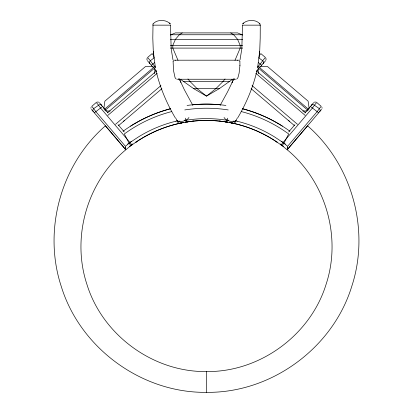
<?xml version="1.0" encoding="UTF-8"?>
<svg xmlns="http://www.w3.org/2000/svg" width="413" height="413" viewBox="0 0 413 413"><rect width="100%" height="100%" fill="white"/><g stroke="black" fill="none" stroke-linecap="round" stroke-linejoin="round"><path stroke-width="0.62" d="M322.057 108.268L321.964 107.38M242.477 25.152L241.837 48.641M125.413 146.698L125.428 147.849M287.572 147.813L287.587 146.698M239.938 65.326L239.886 61.687M239.932 65.352L239.922 65.6M257.671 67.18L259.71 51.227L260.195 38.141L260.267 25.152L259.989 25.152M239.917 65.708L239.127 73.07L237.955 77.561A8.787 3.345 90 0 1 237.521 78.289L236.84 78.976M177.012 120.312C178.808 123.126 187.579 120.761 188.958 117.488M154.643 73.302L154.705 72.502M259.71 51.227L259.127 57.557M241.775 49.214L239.999 59.9M173.119 61.666L173.506 70.504L175.045 77.561A8.787 3.345 -90 0 0 175.479 78.289L176.165 78.981M103.818 108.738L104.876 101.154L145.531 66.493L153.187 66.653M154.441 73.271L155.061 68.847M91.036 107.38L90.943 108.268M266.055 59.906L265.915 58.145M227.548 118.18L227.135 120.044L228.766 120.297M257.02 70.329C253.174 87.293 246.251 103.457 237.403 118.392M235.911 121.154L236.67 118.789M153.042 23.825L152.836 24.388C156.248 19.112 166.449 19.277 170.301 24.006L169.609 22.983M147.085 58.145L146.945 59.906M233.149 80.174L232.008 82.75L233.753 78.744M234.992 60.303L240.19 48.094L240.19 45.368L237.552 39.281L233.665 34.754L230.753 32.901M232.111 82.523L227.537 91.892L220.175 105.33M124.334 120.42L123.637 121.288M94.371 112.785L102.563 106.497M136.62 141.463L136.166 141.964L138.107 140.704A126.264 125.805 62.7 0 1 178.617 123.554L180.961 123.059M225.054 78.955L223.103 81.397L215.88 88.666L206.5 96.121L193.728 88.666L180.682 79.446M243.391 22.983L242.699 24.006C246.551 19.277 256.747 19.112 260.169 24.388L259.627 23.304M259.194 55.61L260.887 53.623L265.409 57.469L262.653 60.706A4.435 0.289 -51.3 0 1 260.231 63.994L257.562 67.133M256.669 71.155L258.698 68.775M259.7 67.603L265.657 60.613M304.866 112.981L313.663 102.661M288.713 131.943L294.934 124.643M287.226 149.697L321.551 109.424M312.435 104.665A2.261 1.838 40.4 0 0 311.526 105.217A2.261 1.828 39.5 0 1 314.412 105.212A3.965 0.289 -52.5 0 1 312.435 107.999L282.951 142.614A2.906 0.294 -54.3 0 1 281.052 144.736L287.133 149.78L307.561 125.81C352.129 164.524 370.208 230.051 351.824 286.157C332.924 348.118 271.269 393.166 206.5 392.35C141.731 393.166 80.076 348.118 61.176 286.157C42.787 230.046 60.876 164.534 105.434 125.805L125.831 149.764L131.953 144.751A2.906 0.294 54.3 0 1 130.054 142.609L100.56 107.999A3.965 0.289 52.5 0 1 98.583 105.207A2.261 1.828 -39.5 0 1 101.474 105.217A2.261 1.838 -40.4 0 0 100.566 104.665M287.18 149.754L287.18 149.754C325.604 181.41 341.737 236.752 326.172 284.077C310.607 335.108 259.844 372.221 206.5 371.571C153.156 372.221 102.393 335.108 86.828 284.077C71.273 236.763 87.375 181.39 125.836 149.769L91.449 109.424M131.432 141.308L125.413 146.31L95.708 111.453A3.944 0.284 52.3 0 1 93.674 108.604L91.763 106.363L96.255 102.476L98.599 105.227L93.689 108.614A2.251 1.874 -40.4 0 0 93.24 111.489M151.334 65.218L154.545 62.657M104.133 109.584L154.467 66.679L155.236 67.582L104.902 110.488M107.38 112.847L156.253 71.181M107.845 115.372L157.208 73.292M115.485 124.339L160.941 85.589M118.392 125.764L161.891 88.681M187.946 78.955L189.897 81.397L197.12 88.666L206.5 96.121L219.272 88.666L232.318 79.446M154.23 57.82L150.347 60.706A2.225 2.029 -40.5 0 0 149.971 63.69M170.352 35.053L175.422 32.901L237.578 32.901L242.648 35.053M182.247 32.901L179.335 34.754L175.448 39.281L172.81 45.368L172.81 48.094L178.008 60.303M225.983 121.783L226.035 121.758A3.108 1.378 -81.2 0 0 226.216 121.623M127.617 144.091L138.324 137.008A130.74 130.074 62.7 0 1 175.866 121.226M314.303 102.15L316.028 102.057M225.844 121.845L225.756 121.871A2.819 1.311 67.5 0 1 225.539 122.016M237.568 60.174L237.552 60.179A1.75 0.666 -90 0 0 237.351 60.252M96.972 102.057L98.697 102.15M175.861 121.221L177.662 120.808M180.801 123.074L186.248 122.078M181.199 122.991L181.797 122.867L180.657 122.873M179.939 121.066L177.285 121.623A3.128 2.943 77.9 0 0 180.522 123.11M174.157 60.195L238.843 60.195M232.343 122.873L231.605 122.919L232.039 123.059M225.72 121.876L220.372 121.205A124.902 124.313 0 0 0 192.628 121.205L186.975 121.964M185.514 122.202L185.886 122.14M186.196 122.088L187.517 121.876A115.625 106.26 0 0 1 225.483 121.881L227.403 122.186M184.234 120.297L185.865 120.044L185.452 118.18M236.024 79.188L235.761 79.224M153.3 53.138L153.76 53.127M259.813 66.653L267.469 66.493L308.124 101.154L309.182 108.738M302.843 111.025L307.308 110.932M170.388 39.374L242.612 39.374M235.193 79.244L177.807 79.244M153.011 25.152L152.805 38.141L153.29 51.227L155.329 67.18M260.221 25.152L242.632 25.152M170.368 25.152L152.789 25.152M170.77 34.754L242.23 34.754M170.326 45.368L242.674 45.368M170.326 48.094L242.674 48.094M183.088 81.397L229.912 81.397M193.728 88.666L219.272 88.666M259.24 53.127L259.7 53.138M105.692 110.932L110.157 111.025M177.239 79.224L176.976 79.188M231.43 122.904L231.228 122.873M187.461 122.016A2.819 1.311 -67.5 0 1 187.29 121.907L187.301 121.881M225.658 121.902L227.114 122.14M227.243 122.16L231.605 122.971M233.061 121.066L235.715 121.623A3.128 2.943 -77.9 0 1 232.478 123.11M231.801 122.991L232.467 123.151M232.199 123.074L234.383 123.549A126.264 125.805 -62.7 0 1 274.893 140.709L277.123 142.186A5.467 4.001 -55.9 0 1 276.891 142.01L276.38 141.463M235.338 120.808L237.139 121.221M175.432 60.174L175.494 60.19A1.75 0.666 -90 0 1 175.649 60.252M310.437 106.497L318.63 112.785M187.001 121.778L186.981 121.763A3.108 1.378 81.2 0 1 185.922 120.281A118.717 109.491 0 0 1 227.067 120.271M285.383 144.091L274.676 137.008A130.74 130.074 -62.7 0 0 237.134 121.226M258.77 57.82L262.653 60.706A2.225 2.029 40.5 0 1 263.029 63.69M258.455 62.657L261.666 65.218M308.867 109.584L258.533 66.679L257.764 67.582L308.098 110.488M256.747 71.181L305.62 112.847M255.792 73.292L305.155 115.372M252.059 85.589L297.515 124.339M251.109 88.681L294.608 125.764M289.363 121.288L288.666 120.42M281.568 141.308L287.587 146.31L317.292 111.453A3.944 0.284 -52.3 0 0 319.326 108.604L321.237 106.363L316.745 102.476L314.401 105.227L319.311 108.614A2.251 1.864 40.5 0 1 319.76 111.489M155.438 67.133L152.764 64A4.435 0.289 51.3 0 1 150.363 60.726L147.596 57.474L152.108 53.618L153.806 55.61M147.343 60.613L153.3 67.603M154.302 68.775L156.331 71.155M99.337 102.661L108.134 112.981M118.066 124.643L124.287 131.943M224.042 117.488C225.421 120.761 234.192 123.126 235.988 120.312M175.597 118.392C166.749 103.457 159.826 87.293 155.98 70.329M192.825 105.33L184.306 89.636L179.247 78.744M180.889 82.523L179.851 80.174M176.33 118.789L177.089 121.154M173.001 59.9L171.225 49.214M257.939 68.847L258.559 73.271M153.873 57.557L153.29 51.227M258.295 72.502L258.357 73.302M171.163 48.641L170.523 25.152M206.5 371.581L206.5 392.345M130.549 126.156A142.852 142.361 62.7 0 1 170.259 108.8M123.089 131.236A142.996 142.299 62.7 0 1 170.554 108.743M171.808 111.546A140.136 139.424 62.7 0 0 124.313 133.967L129.13 143.311A2.968 0.294 53.1 0 0 131.179 145.546A2.968 2.968 0 0 1 129.414 146.145M131.184 145.557A126.739 126.063 62.7 0 1 183.971 122.47M132.609 143.91A2.313 2.313 0 0 1 131.928 144.715M125.273 149.196A4.342 0.289 89.9 0 1 125.211 148.236M125.753 149.496A3.18 0.619 -87.2 0 1 125.578 147.653M184.787 109.935A128.164 118.206 0 0 1 228.213 109.935M227.129 120.353A3.108 1.409 -83.6 0 1 226.035 121.804M225.88 122.026A3.247 1.203 -68.2 0 1 225.792 122.011M225.581 121.654A2.819 1.12 50.3 0 1 225.353 121.572M187.022 121.51A3.247 0.976 57.3 0 1 186.913 121.432M186.965 121.804A3.108 1.409 83.6 0 1 186.779 121.711M187.208 122.011A3.247 1.203 68.2 0 1 187.12 122.026M187.647 121.572A2.819 1.12 -50.3 0 1 187.419 121.654M226.087 121.432A3.247 0.976 -57.3 0 1 225.978 121.51M187.084 105.449A131.36 121.525 0 0 1 225.916 105.449M192.479 104.804A141.256 140.621 0 0 1 220.521 104.804M220.377 121.097A3.123 1.316 -83.7 0 1 219.783 120.782M193.217 120.782A3.123 1.322 83.8 0 1 192.618 121.097M173.104 61.651A2.148 0.816 -90 0 1 173.501 60.499M178.772 78.692A1.807 0.687 90 0 1 178.555 79.239M239.499 60.499A2.148 0.816 90 0 1 239.896 61.651M234.445 79.239A1.807 0.687 -90 0 1 234.228 78.692M281.072 144.715A2.313 2.313 0 0 1 280.391 143.91M287.789 148.236A4.342 0.289 -89.9 0 1 287.727 149.196M287.422 147.653A3.18 0.619 87.2 0 1 287.247 149.496M242.741 108.8A142.852 142.361 -62.7 0 1 282.451 126.156M242.452 108.743A142.996 142.299 -62.7 0 1 289.911 131.241M241.192 111.546A140.136 139.424 -62.7 0 1 288.687 133.967L283.87 143.311A2.968 0.294 -53.1 0 1 281.821 145.552A2.968 2.968 0 0 0 283.586 146.145M229.029 122.47A126.739 126.063 -62.7 0 1 281.816 145.557M136.145 141.984L136.104 142.02A5.467 4.001 56 0 1 135.872 142.191L136.156 142M226.401 121.613A3.061 2.881 -79.7 0 0 227.78 122.181A3.061 2.881 -80.4 0 1 226.407 121.613M185.22 122.181A3.061 2.881 80.4 0 0 186.599 121.613A3.061 2.881 79.7 0 1 185.22 122.181"/></g></svg>
